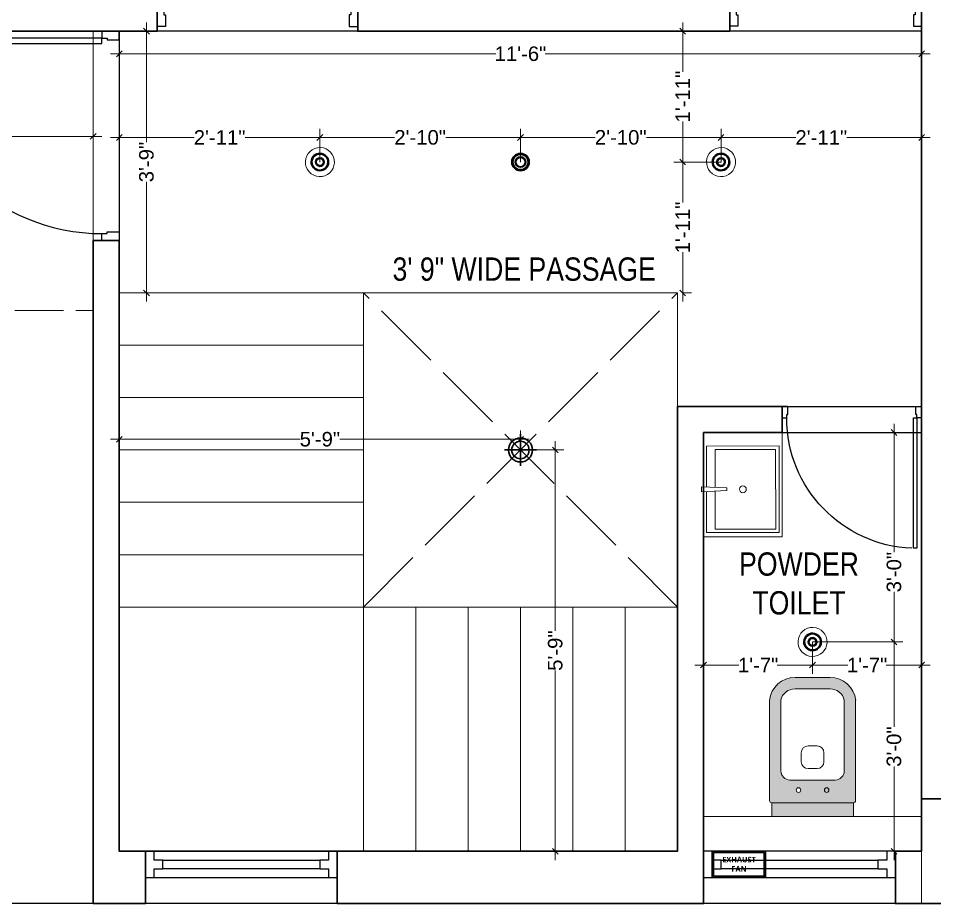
# Model space of a CAD drawing. Header units: millimetres. Extents: x 145796 to 148307, y -176303 to -174465.
# Drawn here: x 147019.7 to 147177.4, y -176167.1 to -176014.9 of the extents above; entities that cross this region are included whole.
import ezdxf

# ---------------------------------------------------------------- set-up
doc = ezdxf.new("R2010")
doc.units = ezdxf.units.MM
doc.header["$MEASUREMENT"] = 0
doc.header["$PDMODE"] = 2
doc.linetypes.add('ACAD_ISO02W100', pattern=[15, 12, -3])
doc.layers.get('Defpoints').update_dxf_attribs({"color": 220})
doc.layers.add('AR DOOR', color=40, linetype='Continuous')
doc.layers.add('AR ELE-5', color=134, linetype='Continuous')
for name, color, linetype, lineweight in [('COLUMN', 1, 'Continuous', 30), ('dim05', 1, 'Continuous', 13), ('Electrical', 84, 'Continuous', 30), ('FALSE CEILING', 6, 'Continuous', 30), ('FIRST FLOOR ( TEXT )', 7, 'Continuous', 9), ('FIRST FLOOR_( STAIR )', 251, 'Continuous', 9), ('FURNITURE', 32, 'Continuous', 9), ('SECOND FLOOR', 7, 'Continuous', 9), ('SECOND FLOOR  ( PLINE )', 251, 'Continuous', 30), ('SECOND FLOOR ( PLine )', 7, 'Continuous', 30), ('wall', 7, 'Continuous', 30), ('XX~SLAB ( BEAM )~ ( DIM )', 7, 'Continuous', 9)]:
    doc.layers.add(name, color=color, linetype=linetype, lineweight=lineweight)
doc.layers.add('XX~SLAB ( PLINE )', color=251, linetype='Continuous', plot=False)
doc.styles.add('Aerial', font='arial.ttf')
doc.styles.add('KATHA', font='swissc.ttf')
doc.styles.get("Standard").update_dxf_attribs({"font": 'arial.ttf', "height": 6})
doc.dimstyles.new('Cn_BT_9 ( BOLD )', dxfattribs={"dimtxt": 2.5, "dimasz": 1, "dimexe": 1.5, "dimexo": 0, "dimgap": 0.09, "dimtad": 0, "dimdec": 0, "dimzin": 3, "dimdsep": 46, "dimlunit": 4, "dimtxsty": 'Aerial', "dimblk": 'OBLIQUE', "dimcen": 0.09, "dimdle": 1.5, "dimclrd": 1, "dimclre": 1, "dimclrt": 5, "dimadec": 0, "dimazin": 0, "dimtfac": 0.75, "dimtdec": 0, "dimtofl": 0, "dimtmove": 0, "dimatfit": 3, "dimldrblk": 'OBLIQUE', "dimfxl": 0, "dimtolj": 1, "dimtzin": 0, "dimlwd": 15, "dimlwe": 15, "dimarcsym": 0})

# ---------------------------------------------------------------- blocks, each defined once
blk = doc.blocks.new('e')
at = {"layer": 'Electrical', "color": 5, "lineweight": 5, "ltscale": 8}
blk.add_ellipse((3359159.59, -519086.24), major_axis=(1.69, -1.84), ratio=1, start_param=-0.785398, end_param=5.497787, dxfattribs=at)
at = {"layer": 'Electrical', "color": 5, "ltscale": 8}
for major_axis, start_param, end_param in [((1.02, -1.1), -0.785398, 5.497787), ((-1.01, -0.93), 0.785398, 7.068583), ((-0.544, -0.501), 0.785398, 7.068583), ((-0.453, -0.417), 0.785398, 7.068583)]:
    blk.add_ellipse((3359159.59, -519086.24), major_axis=major_axis, ratio=1, start_param=start_param, end_param=end_param, dxfattribs=at)
blk = doc.blocks.new('_Oblique')
at = {"layer": 'wall', "color": 0, "lineweight": -2}
blk.add_line((-0.5, -0.5), (0.5, 0.5), dxfattribs=at)
blk = doc.blocks.new('*D125')
at = {"layer": 'Defpoints', "color": 0, "ltscale": 10, "transparency": 16777216}
for p in [(147037.12, -176035.41), (147037.12, -176039.64), (147071.62, -176039.64)]:
    blk.add_point(p, dxfattribs=at)
at = {"layer": 'FURNITURE', "color": 1, "lineweight": 15, "ltscale": 10, "transparency": 16777216}
for p, q in [((147037.12, -176039.64), (147037.12, -176033.91)), ((147071.62, -176039.64), (147071.62, -176033.91)), ((147035.62, -176035.41), (147049.97, -176035.41)), ((147073.12, -176035.41), (147058.78, -176035.41))]:
    blk.add_line(p, q, dxfattribs=at)
at = {"layer": 'FURNITURE', "color": 1, "lineweight": 15, "ltscale": 10, "transparency": 16777216, "rotation": 180}
blk.add_blockref('_Oblique', (147037.12, -176035.41), dxfattribs=at)
at = {"layer": 'FURNITURE', "color": 1, "lineweight": 15, "ltscale": 10, "transparency": 16777216}
blk.add_blockref('_Oblique', (147071.62, -176035.41), dxfattribs=at)
at = {"layer": 'FURNITURE', "color": 5, "ltscale": 10, "transparency": 16777216, "insert": (147054.37, -176035.41), "char_height": 2.5, "attachment_point": 5, "style": 'Aerial'}
blk.add_mtext('\\A1;2\'-11"', dxfattribs=at)
blk = doc.blocks.new('*D126')
at = {"layer": 'Defpoints', "color": 0, "ltscale": 10, "transparency": 16777216}
for p in [(147106.12, -176035.41), (147071.62, -176039.64), (147106.12, -176039.64)]:
    blk.add_point(p, dxfattribs=at)
at = {"layer": 'FURNITURE', "color": 1, "lineweight": 15, "ltscale": 10, "transparency": 16777216}
for p, q in [((147071.62, -176039.64), (147071.62, -176033.91)), ((147106.12, -176039.64), (147106.12, -176033.91)), ((147070.12, -176035.41), (147084.47, -176035.41)), ((147107.62, -176035.41), (147093.28, -176035.41))]:
    blk.add_line(p, q, dxfattribs=at)
at = {"layer": 'FURNITURE', "color": 1, "lineweight": 15, "ltscale": 10, "transparency": 16777216, "rotation": 180}
blk.add_blockref('_Oblique', (147071.62, -176035.41), dxfattribs=at)
at = {"layer": 'FURNITURE', "color": 1, "lineweight": 15, "ltscale": 10, "transparency": 16777216}
blk.add_blockref('_Oblique', (147106.12, -176035.41), dxfattribs=at)
at = {"layer": 'FURNITURE', "color": 5, "ltscale": 10, "transparency": 16777216, "insert": (147088.87, -176035.41), "char_height": 2.5, "attachment_point": 5, "style": 'Aerial'}
blk.add_mtext('\\A1;2\'-10"', dxfattribs=at)
blk = doc.blocks.new('*D127')
at = {"layer": 'Defpoints', "color": 0, "ltscale": 10, "transparency": 16777216}
for p in [(147140.62, -176035.41), (147106.12, -176039.64), (147140.62, -176039.64)]:
    blk.add_point(p, dxfattribs=at)
at = {"layer": 'FURNITURE', "color": 1, "lineweight": 15, "ltscale": 10, "transparency": 16777216}
for p, q in [((147106.12, -176039.64), (147106.12, -176033.91)), ((147140.62, -176039.64), (147140.62, -176033.91)), ((147104.62, -176035.41), (147118.97, -176035.41)), ((147142.12, -176035.41), (147127.78, -176035.41))]:
    blk.add_line(p, q, dxfattribs=at)
at = {"layer": 'FURNITURE', "color": 1, "lineweight": 15, "ltscale": 10, "transparency": 16777216, "rotation": 180}
blk.add_blockref('_Oblique', (147106.12, -176035.41), dxfattribs=at)
at = {"layer": 'FURNITURE', "color": 1, "lineweight": 15, "ltscale": 10, "transparency": 16777216}
blk.add_blockref('_Oblique', (147140.62, -176035.41), dxfattribs=at)
at = {"layer": 'FURNITURE', "color": 5, "ltscale": 10, "transparency": 16777216, "insert": (147123.37, -176035.41), "char_height": 2.5, "attachment_point": 5, "style": 'Aerial'}
blk.add_mtext('\\A1;2\'-10"', dxfattribs=at)
blk = doc.blocks.new('*D128')
at = {"layer": 'Defpoints', "color": 0, "ltscale": 10, "transparency": 16777216}
for p in [(147175.12, -176035.41), (147140.62, -176039.64), (147175.12, -176039.64)]:
    blk.add_point(p, dxfattribs=at)
at = {"layer": 'FURNITURE', "color": 1, "lineweight": 15, "ltscale": 10, "transparency": 16777216}
for p, q in [((147140.62, -176039.64), (147140.62, -176033.91)), ((147175.12, -176039.64), (147175.12, -176033.91)), ((147139.12, -176035.41), (147153.47, -176035.41)), ((147176.62, -176035.41), (147162.28, -176035.41))]:
    blk.add_line(p, q, dxfattribs=at)
at = {"layer": 'FURNITURE', "color": 1, "lineweight": 15, "ltscale": 10, "transparency": 16777216, "rotation": 180}
blk.add_blockref('_Oblique', (147140.62, -176035.41), dxfattribs=at)
at = {"layer": 'FURNITURE', "color": 1, "lineweight": 15, "ltscale": 10, "transparency": 16777216}
blk.add_blockref('_Oblique', (147175.12, -176035.41), dxfattribs=at)
at = {"layer": 'FURNITURE', "color": 5, "ltscale": 10, "transparency": 16777216, "insert": (147157.87, -176035.41), "char_height": 2.5, "attachment_point": 5, "style": 'Aerial'}
blk.add_mtext('\\A1;2\'-11"', dxfattribs=at)
blk = doc.blocks.new('A$C3EC62B37')
at = {"layer": 'FURNITURE', "lineweight": 30, "ltscale": 0.25, "true_color": 0xffffff}
h = blk.add_hatch(color=7, dxfattribs=at)
h.dxf.hatch_style = 1
h.paths.add_polyline_path([(-12.22, 0), (-12.22, 2.35), (-26.26, 2.35), (-26.26, 0)])
h.paths.add_polyline_path([(-26.26, 2.35), (-12.22, 2.35, 0.414214), (-11.83, 2.74), (-11.83, 19.96, 0.388639), (-16.24, 23.87), (-22.38, 23.87, 0.379499), (-26.65, 19.96), (-26.65, 2.74, 0.414214)])
h.paths.add_polyline_path([(-15.35, 6.26), (-23.13, 6.26, -0.414214), (-24.7, 7.83), (-24.7, 19.96, -0.349567), (-22.37, 21.91), (-16.24, 21.91, -0.364948), (-13.78, 19.96), (-13.78, 7.83, -0.414214)], flags=16)
h.paths.add_polyline_path([(-18.46, 8.22), (-20.02, 8.22, -0.414214), (-21.2, 9.39), (-21.2, 10.96, -0.414214), (-20.02, 12.13), (-18.46, 12.13, -0.414214), (-17.28, 10.96), (-17.28, 9.39, -0.414214)], flags=0)
h.paths.add_polyline_path([(-22.06, 4.53, -1), (-21.27, 4.53, -1)], flags=16)
at = {"layer": 'FURNITURE', "color": 0, "linetype": 'ByBlock', "lineweight": -2}
for p, q in [((-22.24, 23.87), (-16.24, 23.87)), ((-22.24, 21.91), (-16.24, 21.91)), ((-26.65, 2.74), (-26.65, 19.96)), ((-24.7, 7.83), (-24.7, 19.96)), ((-13.78, 7.83), (-13.78, 19.96)), ((-11.83, 2.74), (-11.83, 19.96)), ((-20.02, 12.13), (-18.46, 12.13)), ((-21.2, 9.39), (-21.2, 10.96)), ((-17.28, 9.39), (-17.28, 10.96)), ((-20.02, 8.22), (-18.46, 8.22)), ((-23.13, 6.26), (-15.35, 6.26)), ((-26.26, 2.35), (-12.22, 2.35)), ((-26.26, 2.35), (-26.26, 0)), ((-12.22, 2.35), (-12.22, 0)), ((-26.26, 0), (-12.22, 0)), ((-26.26, 0), (-12.22, 0))]:
    blk.add_line(p, q, dxfattribs=at)
for centre in [(-21.66, 4.53), (-16.81, 4.53)]:
    blk.add_circle(centre, 0.391, dxfattribs=at)
for centre, radius, start, end in [((-22.31, 19.5), 4.37, 89.0873, 174.0395), ((-16.17, 19.5), 4.37, 5.9605, 90.9127), ((-22.31, 19.48), 2.44, 88.437, 168.6348), ((-16.17, 19.48), 2.44, 11.3652, 91.563), ((-20.02, 10.96), 1.17, 90, 180), ((-18.46, 10.96), 1.17, 0, 90), ((-20.02, 9.39), 1.17, 180, 270), ((-18.46, 9.39), 1.17, 270, 0), ((-23.13, 7.83), 1.57, 180, 270), ((-15.35, 7.83), 1.57, 270, 0), ((-26.26, 2.74), 0.391, 180, 270), ((-12.22, 2.74), 0.391, 270, 0)]:
    blk.add_arc(centre, radius, start, end, dxfattribs=at)
blk = doc.blocks.new('*U142')
for points in [[(-40, 0), (0, 0), (0, 30), (10, 30), (10, 100), (-40, 100)], [(1160, 0), (1120, 0), (1120, 30), (1110, 30), (1110, 100), (1160, 100)], [(0, 0), (0, -1120), (30, -1120), (30, 0)]]:
    blk.add_lwpolyline(points, close=True)
at = {"layer": 'AR ELE-5', "linetype": 'ByBlock', "ltscale": 15}
blk.add_arc((-1.6, 0.7), 1121.6, 272.37301, 359.96526, dxfattribs=at)
blk = doc.blocks.new('*U19')
for points in [[(0, 0), (0, 1120), (-30, 1120), (-30, 0)], [(40, 0), (0, 0), (0, -30), (-10, -30), (-10, -100), (40, -100)], [(-1160, 0), (-1120, 0), (-1120, -30), (-1110, -30), (-1110, -100), (-1160, -100)]]:
    blk.add_lwpolyline(points, close=True)
at = {"layer": 'AR ELE-5', "linetype": 'ByBlock', "ltscale": 15}
blk.add_arc((1.6, -0.7), 1121.6, 92.373, 179.9653, dxfattribs=at)
blk = doc.blocks.new('*U20')
for points in [[(-1160, 0), (-1120, 0), (-1120, 30), (-1110, 30), (-1110, 100), (-1160, 100)], [(40, 0), (0, 0), (0, 30), (-10, 30), (-10, 100), (40, 100)], [(0, 0), (0, -1120), (-30, -1120), (-30, 0)]]:
    blk.add_lwpolyline(points, close=True)
at = {"layer": 'AR ELE-5', "linetype": 'ByBlock', "ltscale": 15}
blk.add_arc((1.6, 0.7), 1121.6, 180.0347, 267.627, dxfattribs=at)
blk = doc.blocks.new('A$C1B9B2090')
at = {"layer": 'Electrical', "ltscale": 10}
blk.add_line((0, 4.97), (10.08, 4.97), dxfattribs=at)
at = {"layer": 'Electrical', "ltscale": 2}
for points in [[(0, 0), (10.08, 0), (10.08, 4.97), (0, 4.97)], [(0.25, 0.25), (9.83, 0.25), (9.83, 4.72), (0.25, 4.72)]]:
    blk.add_lwpolyline(points, close=True, dxfattribs=at)
at = {"layer": 'Electrical', "ltscale": 2, "insert": (1.5, 3.92), "char_height": 1.05, "width": 7.1646, "attachment_point": 1}
blk.add_mtext('\\pxqc;{\\fMalgun Gothic|b1|i0|c0|p34;\\W5.565;\\C0;\\W1;EXHAUST \\P\\W7.7995;\\W1;FAN}', dxfattribs=at)
blk = doc.blocks.new('*D185')
at = {"layer": 'Defpoints', "color": 0, "ltscale": 10, "transparency": 16777216}
for p in [(147175.12, -176021.03), (147037.12, -176033.38), (147175.12, -176033.38)]:
    blk.add_point(p, dxfattribs=at)
at = {"layer": 'FURNITURE', "color": 1, "lineweight": 15, "ltscale": 10, "transparency": 16777216}
for p, q in [((147037.12, -176033.38), (147037.12, -176019.53)), ((147175.12, -176033.38), (147175.12, -176019.53)), ((147035.62, -176021.03), (147101.86, -176021.03)), ((147176.62, -176021.03), (147110.39, -176021.03))]:
    blk.add_line(p, q, dxfattribs=at)
at = {"layer": 'FURNITURE', "color": 1, "lineweight": 15, "ltscale": 10, "transparency": 16777216, "rotation": 180}
blk.add_blockref('_Oblique', (147037.12, -176021.03), dxfattribs=at)
at = {"layer": 'FURNITURE', "color": 1, "lineweight": 15, "ltscale": 10, "transparency": 16777216}
blk.add_blockref('_Oblique', (147175.12, -176021.03), dxfattribs=at)
at = {"layer": 'FURNITURE', "color": 5, "ltscale": 10, "transparency": 16777216, "insert": (147106.12, -176021.03), "char_height": 2.5, "attachment_point": 5, "style": 'Aerial'}
blk.add_mtext('\\A1;11\'-6"', dxfattribs=at)
blk = doc.blocks.new('*D186')
at = {"layer": 'Defpoints', "color": 0, "ltscale": 10, "transparency": 16777216}
for p in [(147046, -176017.14), (147041.79, -176062.14), (147048.51, -176062.14)]:
    blk.add_point(p, dxfattribs=at)
at = {"layer": 'FURNITURE', "color": 1, "lineweight": 15, "ltscale": 10, "transparency": 16777216}
for p, q in [((147041.79, -176015.64), (147041.79, -176036.23)), ((147046, -176017.14), (147040.29, -176017.14)), ((147041.79, -176063.64), (147041.79, -176043.05)), ((147048.51, -176062.14), (147040.29, -176062.14))]:
    blk.add_line(p, q, dxfattribs=at)
for p, rotation in [((147041.79, -176017.14), 90), ((147041.79, -176062.14), 270)]:
    blk.add_blockref('_Oblique', p, dxfattribs=dict(at, rotation=rotation))
at = {"layer": 'FURNITURE', "color": 5, "ltscale": 10, "transparency": 16777216, "insert": (147041.79, -176039.64), "char_height": 2.5, "attachment_point": 5, "rotation": 90, "style": 'Aerial'}
blk.add_mtext('\\A1;3\'-9"', dxfattribs=at)
blk = doc.blocks.new('*D234')
at = {"layer": 'Defpoints', "color": 0, "ltscale": 10, "transparency": 16777216}
for p in [(147134.03, -176017.14), (147140.62, -176017.14, -0.13), (147140.62, -176039.64, -0.13)]:
    blk.add_point(p, dxfattribs=at)
at = {"layer": 'FURNITURE', "color": 1, "lineweight": 15, "ltscale": 10, "transparency": 16777216}
for p, q in [((147134.03, -176015.64), (147134.03, -176024.12)), ((147140.62, -176017.14), (147132.53, -176017.14)), ((147134.03, -176041.14), (147134.03, -176032.66)), ((147140.62, -176039.64), (147132.53, -176039.64))]:
    blk.add_line(p, q, dxfattribs=at)
for p, rotation in [((147134.03, -176017.14), 90), ((147134.03, -176039.64), 270)]:
    blk.add_blockref('_Oblique', p, dxfattribs=dict(at, rotation=rotation))
at = {"layer": 'FURNITURE', "color": 5, "ltscale": 10, "transparency": 16777216, "insert": (147134.03, -176028.39), "char_height": 2.5, "attachment_point": 5, "rotation": 90, "style": 'Aerial'}
blk.add_mtext('\\A1;1\'-11"', dxfattribs=at)
blk = doc.blocks.new('*D235')
at = {"layer": 'Defpoints', "color": 0, "ltscale": 10, "transparency": 16777216}
for p in [(147140.62, -176039.64, -0.13), (147134.03, -176062.14, -0.13), (147134.03, -176062.14)]:
    blk.add_point(p, dxfattribs=at)
at = {"layer": 'FURNITURE', "color": 1, "lineweight": 15, "ltscale": 10, "transparency": 16777216}
for p, q in [((147134.03, -176038.14), (147134.03, -176046.62)), ((147140.62, -176039.64), (147132.53, -176039.64)), ((147134.03, -176063.64), (147134.03, -176055.16)), ((147134.03, -176062.14), (147135.53, -176062.14))]:
    blk.add_line(p, q, dxfattribs=at)
for p, rotation in [((147134.03, -176039.64), 90), ((147134.03, -176062.14), 270)]:
    blk.add_blockref('_Oblique', p, dxfattribs=dict(at, rotation=rotation))
at = {"layer": 'FURNITURE', "color": 5, "ltscale": 10, "transparency": 16777216, "insert": (147134.03, -176050.89), "char_height": 2.5, "attachment_point": 5, "rotation": 90, "style": 'Aerial'}
blk.add_mtext('\\A1;1\'-11"', dxfattribs=at)
blk = doc.blocks.new('*D246')
at = {"layer": 'Defpoints', "color": 0, "ltscale": 10, "transparency": 16777216}
for p in [(147137.62, -176122.14, -0.13), (147156.37, -176122.14, -0.13), (147137.62, -176126.12)]:
    blk.add_point(p, dxfattribs=at)
at = {"layer": 'FURNITURE', "color": 1, "lineweight": 15, "ltscale": 10, "transparency": 16777216}
for p, q in [((147137.62, -176122.14), (147137.62, -176127.62)), ((147156.37, -176122.14), (147156.37, -176127.62)), ((147136.12, -176126.12), (147143.7, -176126.12)), ((147157.87, -176126.12), (147150.29, -176126.12))]:
    blk.add_line(p, q, dxfattribs=at)
at = {"layer": 'FURNITURE', "color": 1, "lineweight": 15, "ltscale": 10, "transparency": 16777216, "rotation": 180}
blk.add_blockref('_Oblique', (147137.62, -176126.12), dxfattribs=at)
at = {"layer": 'FURNITURE', "color": 1, "lineweight": 15, "ltscale": 10, "transparency": 16777216}
blk.add_blockref('_Oblique', (147156.37, -176126.12), dxfattribs=at)
at = {"layer": 'FURNITURE', "color": 5, "ltscale": 10, "transparency": 16777216, "insert": (147147, -176126.12), "char_height": 2.5, "attachment_point": 5, "style": 'Aerial'}
blk.add_mtext('\\A1;1\'-7"', dxfattribs=at)
blk = doc.blocks.new('*D247')
at = {"layer": 'Defpoints', "color": 0, "ltscale": 10, "transparency": 16777216}
for p in [(147156.37, -176122.14, -0.13), (147175.12, -176122.14, -0.13), (147175.12, -176126.12)]:
    blk.add_point(p, dxfattribs=at)
at = {"layer": 'FURNITURE', "color": 1, "lineweight": 15, "ltscale": 10, "transparency": 16777216}
for p, q in [((147156.37, -176122.14), (147156.37, -176127.62)), ((147175.12, -176122.14), (147175.12, -176127.62)), ((147154.87, -176126.12), (147162.45, -176126.12)), ((147176.62, -176126.12), (147169.04, -176126.12))]:
    blk.add_line(p, q, dxfattribs=at)
at = {"layer": 'FURNITURE', "color": 1, "lineweight": 15, "ltscale": 10, "transparency": 16777216, "rotation": 180}
blk.add_blockref('_Oblique', (147156.37, -176126.12), dxfattribs=at)
at = {"layer": 'FURNITURE', "color": 1, "lineweight": 15, "ltscale": 10, "transparency": 16777216}
blk.add_blockref('_Oblique', (147175.12, -176126.12), dxfattribs=at)
at = {"layer": 'FURNITURE', "color": 5, "ltscale": 10, "transparency": 16777216, "insert": (147165.75, -176126.12), "char_height": 2.5, "attachment_point": 5, "style": 'Aerial'}
blk.add_mtext('\\A1;1\'-7"', dxfattribs=at)
blk = doc.blocks.new('*D248')
at = {"layer": 'Defpoints', "color": 0, "ltscale": 10, "transparency": 16777216}
for p in [(147156.37, -176086.14, -0.13), (147170.38, -176086.14), (147156.37, -176122.14)]:
    blk.add_point(p, dxfattribs=at)
at = {"layer": 'FURNITURE', "color": 1, "lineweight": 15, "ltscale": 10, "transparency": 16777216}
for p, q in [((147170.38, -176084.64), (147170.38, -176106.73)), ((147156.37, -176086.14), (147171.88, -176086.14)), ((147170.38, -176123.64), (147170.38, -176113.55)), ((147156.37, -176122.14), (147171.88, -176122.14))]:
    blk.add_line(p, q, dxfattribs=at)
for p, rotation in [((147170.38, -176086.14), 90), ((147170.38, -176122.14), 270)]:
    blk.add_blockref('_Oblique', p, dxfattribs=dict(at, rotation=rotation))
at = {"layer": 'FURNITURE', "color": 5, "ltscale": 10, "transparency": 16777216, "insert": (147170.38, -176110.14), "char_height": 2.5, "attachment_point": 5, "rotation": 90, "style": 'Aerial'}
blk.add_mtext('\\A1;3\'-0"', dxfattribs=at)
blk = doc.blocks.new('*D249')
at = {"layer": 'Defpoints', "color": 0, "ltscale": 10, "transparency": 16777216}
for p in [(147156.37, -176122.14), (147170.38, -176158.14), (147175.12, -176158.14, -0.13)]:
    blk.add_point(p, dxfattribs=at)
at = {"layer": 'FURNITURE', "color": 1, "lineweight": 15, "ltscale": 10, "transparency": 16777216}
for p, q in [((147170.38, -176120.64), (147170.38, -176136.73)), ((147156.37, -176122.14), (147171.88, -176122.14)), ((147170.38, -176159.64), (147170.38, -176143.55)), ((147175.12, -176158.14), (147168.88, -176158.14))]:
    blk.add_line(p, q, dxfattribs=at)
for p, rotation in [((147170.38, -176122.14), 90), ((147170.38, -176158.14), 270)]:
    blk.add_blockref('_Oblique', p, dxfattribs=dict(at, rotation=rotation))
at = {"layer": 'FURNITURE', "color": 5, "ltscale": 10, "transparency": 16777216, "insert": (147170.38, -176140.14), "char_height": 2.5, "attachment_point": 5, "rotation": 90, "style": 'Aerial'}
blk.add_mtext('\\A1;3\'-0"', dxfattribs=at)
blk = doc.blocks.new('3we')
at = {"layer": 'Electrical', "color": 18, "ltscale": 8, "true_color": 0x000000}
for radius in [1.5, 1.3, 0.904, 0.804]:
    blk.add_circle((56069.75, 46700.94), radius, dxfattribs=at)
blk = doc.blocks.new('*D341')
at = {"layer": 'Defpoints', "color": 0, "ltscale": 10, "transparency": 16777216}
for p in [(147032.62, -176035.23), (147032.62, -176038.78, -0.13), (146993.62, -176041.14, -0.13)]:
    blk.add_point(p, dxfattribs=at)
at = {"layer": 'FURNITURE', "color": 1, "lineweight": 15, "ltscale": 10, "transparency": 16777216}
for p, q in [((146993.62, -176041.14), (146993.62, -176033.73)), ((147032.62, -176038.78), (147032.62, -176033.73)), ((146992.12, -176035.23), (147009.71, -176035.23)), ((147034.12, -176035.23), (147016.54, -176035.23))]:
    blk.add_line(p, q, dxfattribs=at)
at = {"layer": 'FURNITURE', "color": 1, "lineweight": 15, "ltscale": 10, "transparency": 16777216, "rotation": 180}
blk.add_blockref('_Oblique', (146993.62, -176035.23), dxfattribs=at)
at = {"layer": 'FURNITURE', "color": 1, "lineweight": 15, "ltscale": 10, "transparency": 16777216}
blk.add_blockref('_Oblique', (147032.62, -176035.23), dxfattribs=at)
at = {"layer": 'FURNITURE', "color": 5, "ltscale": 10, "transparency": 16777216, "insert": (147013.12, -176035.23), "char_height": 2.5, "attachment_point": 5, "style": 'Aerial'}
blk.add_mtext('\\A1;3\'-3"', dxfattribs=at)
blk = doc.blocks.new('*D344')
at = {"layer": 'Defpoints', "color": 0, "ltscale": 10, "transparency": 16777216}
for p in [(147106.12, -176087.3), (147106.12, -176089.14, -0.13), (147037.12, -176094.13, -0.13)]:
    blk.add_point(p, dxfattribs=at)
at = {"layer": 'FURNITURE', "color": 1, "lineweight": 15, "ltscale": 10, "transparency": 16777216}
for p, q in [((147037.12, -176094.13), (147037.12, -176085.8)), ((147106.12, -176089.14), (147106.12, -176085.8)), ((147035.62, -176087.3), (147068.21, -176087.3)), ((147107.62, -176087.3), (147075.04, -176087.3))]:
    blk.add_line(p, q, dxfattribs=at)
at = {"layer": 'FURNITURE', "color": 1, "lineweight": 15, "ltscale": 10, "transparency": 16777216, "rotation": 180}
blk.add_blockref('_Oblique', (147037.12, -176087.3), dxfattribs=at)
at = {"layer": 'FURNITURE', "color": 1, "lineweight": 15, "ltscale": 10, "transparency": 16777216}
blk.add_blockref('_Oblique', (147106.12, -176087.3), dxfattribs=at)
at = {"layer": 'FURNITURE', "color": 5, "ltscale": 10, "transparency": 16777216, "insert": (147071.62, -176087.3), "char_height": 2.5, "attachment_point": 5, "style": 'Aerial'}
blk.add_mtext('\\A1;5\'-9"', dxfattribs=at)
blk = doc.blocks.new('*D345')
at = {"layer": 'Defpoints', "color": 0, "ltscale": 10, "transparency": 16777216}
for p in [(147106.12, -176089.14), (147106.12, -176158.14, -0.13), (147112.11, -176158.14)]:
    blk.add_point(p, dxfattribs=at)
at = {"layer": 'FURNITURE', "color": 1, "lineweight": 15, "ltscale": 10, "transparency": 16777216}
for p, q in [((147112.11, -176087.64), (147112.11, -176120.23)), ((147106.12, -176089.14), (147113.61, -176089.14)), ((147112.11, -176159.64), (147112.11, -176127.05)), ((147106.12, -176158.14), (147113.61, -176158.14))]:
    blk.add_line(p, q, dxfattribs=at)
for p, rotation in [((147112.11, -176089.14), 90), ((147112.11, -176158.14), 270)]:
    blk.add_blockref('_Oblique', p, dxfattribs=dict(at, rotation=rotation))
at = {"layer": 'FURNITURE', "color": 5, "ltscale": 10, "transparency": 16777216, "insert": (147112.11, -176123.64), "char_height": 2.5, "attachment_point": 5, "rotation": 90, "style": 'Aerial'}
blk.add_mtext('\\A1;5\'-9"', dxfattribs=at)

msp = doc.modelspace()

# ---------------------------------------------------------------- linework, layer by layer
at = {"layer": 'COLUMN', "elevation": -0.13}
msp.add_lwpolyline([(147175.12, -176158.14), (147175.12, -176149.14), (147184.12, -176149.14), (147184.12, -176167.14), (147175.12, -176167.14)], dxfattribs=at)
at = {"layer": 'Electrical'}
for p, q in [((147106.12, -176086.4, -0.13), (147106.12, -176091.88, -0.13)), ((147108.87, -176089.14, -0.13), (147103.38, -176089.14, -0.13))]:
    msp.add_line(p, q, dxfattribs=at)
for radius in [2.06, 1.5]:
    msp.add_circle((147106.12, -176089.14, -0.13), radius, dxfattribs=at)
at = {"layer": 'FALSE CEILING', "lineweight": 25}
msp.add_line((147145.12, -176086.14, -0.13), (147175.12, -176086.14, -0.13), dxfattribs=at)
at = {"layer": 'FALSE CEILING', "lineweight": 25, "elevation": -0.13}
for points in [[(147037.12, -176158.14), (147133.12, -176158.14), (147133.12, -176081.64), (147175.12, -176081.64), (147175.12, -176017.14), (147037.12, -176017.14)], [(147137.62, -176086.14), (147175.12, -176086.14), (147175.12, -176158.14), (147137.62, -176158.14)]]:
    msp.add_lwpolyline(points, close=True, dxfattribs=at)
at = {"layer": 'FIRST FLOOR_( STAIR )'}
for p, q in [((147079.12, -176062.14, -0.13), (147037.12, -176062.14, -0.13)), ((147079.12, -176062.14, -0.13), (147079.12, -176158.14, -0.13)), ((147079.12, -176071.14, -0.13), (147037.12, -176071.14, -0.13)), ((147079.12, -176080.14, -0.13), (147037.12, -176080.14, -0.13)), ((147079.12, -176089.14, -0.13), (147037.12, -176089.14, -0.13)), ((147079.12, -176098.14, -0.13), (147037.12, -176098.14, -0.13)), ((147079.12, -176107.14, -0.13), (147037.12, -176107.14, -0.13)), ((147133.12, -176116.14, -0.13), (147037.12, -176116.14, -0.13)), ((147088.12, -176116.14, -0.13), (147088.12, -176158.14, -0.13)), ((147097.12, -176116.14, -0.13), (147097.12, -176158.14, -0.13)), ((147106.12, -176116.14, -0.13), (147106.12, -176158.14, -0.13)), ((147115.12, -176116.14, -0.13), (147115.12, -176158.14, -0.13)), ((147124.12, -176116.14, -0.13), (147124.12, -176158.14, -0.13))]:
    msp.add_line(p, q, dxfattribs=at)
at = {"layer": 'FURNITURE', "elevation": -0.13}
for points in [[(147151.12, -176086.14), (147137.62, -176086.14), (147137.62, -176104.1), (147151.12, -176104.1)], [(147141.62, -176095.66), (147141.62, -176096.13), (147137.24, -176096.34), (147137.24, -176095.45)]]:
    msp.add_lwpolyline(points, close=True, dxfattribs=at)
for points in [[(147138.13, -176096.3), (147138.15, -176103.33), (147150.62, -176103.33), (147150.61, -176088.45), (147138.13, -176088.46), (147138.13, -176095.49)], [(147139.62, -176096.23), (147139.63, -176102.74), (147150.03, -176102.73), (147150.01, -176089.04), (147139.62, -176089.05), (147139.62, -176095.56)]]:
    msp.add_lwpolyline(points, dxfattribs=at)
at = {"layer": 'FURNITURE'}
msp.add_circle((147144.38, -176095.89, -0.13), 0.595, dxfattribs=at)
at = {"layer": 'SECOND FLOOR'}
for p, q in [((147175.12, -176017.14, -0.13), (147175.12, -176012.64, -0.13)), ((146882.62, -176017.14, -0.13), (147037.12, -176017.14, -0.13)), ((147032.62, -176167.14, -0.13), (147032.62, -176017.14, -0.13)), ((147096.62, -176017.14, -0.13), (147101.12, -176017.14, -0.13)), ((147175.12, -176017.14, -0.13), (147175.12, -176167.14, -0.13)), ((147175.12, -176017.14, -0.13), (147175.12, -176017.14, -0.13)), ((147032.62, -176053.14, -0.13), (147037.12, -176053.14, -0.13)), ((147037.12, -176158.14, -0.13), (147037.12, -176053.14, -0.13)), ((147133.12, -176081.64, -0.13), (147133.12, -176158.14, -0.13)), ((147175.12, -176081.64, -0.13), (147133.12, -176081.64, -0.13)), ((147137.62, -176086.14, -0.13), (147137.62, -176167.14, -0.13)), ((147175.12, -176152.14, -0.13), (147137.62, -176152.14, -0.13)), ((147133.12, -176158.14, -0.13), (147037.12, -176158.14, -0.13)), ((147274.12, -176167.14, -0.13), (146873.62, -176167.14, -0.13))]:
    msp.add_line(p, q, dxfattribs=at)
at = {"layer": 'SECOND FLOOR', "color": 1, "linetype": 'ACAD_ISO02W100', "ltscale": 0.7, "elevation": -0.13}
msp.add_lwpolyline([(146882.62, -176065.14), (147032.62, -176065.14)], dxfattribs=at)
at = {"layer": 'SECOND FLOOR  ( PLINE )', "elevation": -0.13}
for points in [[(147096.62, -176017.14), (147078.12, -176017.14), (147078.12, -176012.64), (147096.62, -176012.64), (147096.62, -175862.64), (147026.62, -175862.64), (147026.62, -175858.14), (147172.12, -175858.14), (147172.12, -175862.64), (147101.62, -175862.64), (147101.62, -176012.64), (147142.11, -176012.64), (147142.11, -176017.14), (147101.12, -176017.14)], [(147043.62, -176012.64), (146998.62, -176012.64), (146998.62, -176017.14), (147043.62, -176017.14)]]:
    msp.add_lwpolyline(points, close=True, dxfattribs=at)
msp.add_lwpolyline([(147041.62, -176167.14), (147032.62, -176167.14), (147032.62, -176053.14), (147037.12, -176053.14), (147037.12, -176158.14), (147041.62, -176158.14), (147041.62, -176167.14), (147041.62, -176167.14)], dxfattribs=at)
at = {"layer": 'SECOND FLOOR ( PLine )', "elevation": -0.13}
for points in [[(147175.12, -176167.14), (147175.12, -176167.14), (147179.62, -176167.14), (147179.62, -176149.14), (147208.12, -176149.14), (147208.12, -176144.64), (147179.62, -176144.64), (147179.62, -176017.14), (147211.14, -176017.14), (147211.14, -176012.64), (147175.12, -176012.64), (147175.12, -176017.14), (147175.12, -176017.14), (147175.12, -176158.14)], [(147175.12, -176158.14), (147170.62, -176158.14), (147170.62, -176167.14), (147175.12, -176167.14)]]:
    msp.add_lwpolyline(points, dxfattribs=at)
msp.add_lwpolyline([(147137.62, -176081.64), (147151.12, -176081.64), (147151.12, -176086.14), (147137.62, -176086.14), (147137.62, -176086.14), (147137.62, -176167.14), (147074.62, -176167.14), (147074.62, -176158.14), (147133.12, -176158.14), (147133.12, -176081.64)], close=True, dxfattribs=at)
at = {"layer": 'XX~SLAB ( BEAM )~ ( DIM )', "linetype": 'ACAD_ISO02W100'}
for p, q in [((147133.12, -176116.14, -0.13), (147079.12, -176062.14, -0.13)), ((147079.12, -176116.14, -0.13), (147133.12, -176062.14, -0.13))]:
    msp.add_line(p, q, dxfattribs=at)
at = {"layer": 'XX~SLAB ( BEAM )~ ( DIM )', "elevation": -0.13}
msp.add_lwpolyline([(147079.12, -176062.14), (147133.12, -176062.14), (147133.12, -176116.14), (147079.12, -176116.14)], close=True, dxfattribs=at)
at = {"layer": 'XX~SLAB ( PLINE )'}
msp.add_line((147175.12, -176158.14, -0.13), (147137.62, -176158.14, -0.13), dxfattribs=at)
at = {"layer": 'XX~SLAB ( PLINE )', "elevation": -0.13}
for points in [[(146869.12, -175858.14), (147274.12, -175858.14), (147274.12, -176167.14), (147265.12, -176167.14), (147245.32, -176167.14), (147204.98, -176167.14), (147179.62, -176167.14), (147032.62, -176167.14), (146959.38, -176167.14), (146869.12, -176167.14)], [(147074.62, -176158.14), (147073.12, -176158.14), (147073.12, -176159.64), (147071.62, -176159.64), (147071.62, -176161.14), (147044.62, -176161.14), (147044.62, -176159.64), (147043.12, -176159.64), (147043.12, -176158.14), (147041.62, -176158.14), (147041.62, -176162.64), (147043.12, -176162.64), (147043.12, -176161.14), (147044.62, -176161.14), (147044.62, -176159.64), (147071.62, -176159.64), (147071.62, -176161.14), (147073.12, -176161.14), (147073.12, -176162.64), (147074.62, -176162.64), (147074.62, -176158.14), (147041.62, -176158.14), (147041.62, -176162.64), (147074.62, -176162.64)], [(147170.62, -176158.14), (147169.12, -176158.14), (147169.12, -176159.64), (147167.62, -176159.64), (147167.62, -176161.14), (147140.62, -176161.14), (147140.62, -176159.64), (147139.12, -176159.64), (147139.12, -176158.14), (147137.62, -176158.14), (147137.62, -176162.64), (147139.12, -176162.64), (147139.12, -176161.14), (147140.62, -176161.14), (147140.62, -176159.64), (147167.62, -176159.64), (147167.62, -176161.14), (147169.12, -176161.14), (147169.12, -176162.64), (147170.62, -176162.64), (147170.62, -176158.14), (147137.62, -176158.14), (147137.62, -176162.64), (147170.62, -176162.64)]]:
    msp.add_lwpolyline(points, close=True, dxfattribs=at)

# ---------------------------------------------------------------- block references
at = {"xscale": 0.9052782660299882, "yscale": 0.9052782660299882, "zscale": 0.9052782660299882}
msp.add_blockref('A$C1B9B2090', (147139.12, -176162.64, -0.13), dxfattribs=at)
at = {"layer": 'AR DOOR', "linetype": 'ByBlock', "lineweight": -2, "extrusion": (0, 0, -1)}
for name, p, xscale, yscale, zscale, rotation in [('*U20', (-147076.97, -176013.45, 0.13), 0.028749999999994, 0.028749999999994, -0.028749999999994, 180), ('*U20', (-147143.21, -176013.51, 0.13), -0.02751314974223089, 0.02751314974223089, -0.02751314974223089, 180), ('*U19', (-147034.12, -176018.34, 0.13), -0.02999999999996949, 0.02999999999996949, -0.02999999999996949, 270)]:
    msp.add_blockref(name, p, dxfattribs=dict(at, xscale=xscale, yscale=yscale, zscale=zscale, rotation=rotation))
at = {"layer": 'AR DOOR', "linetype": 'ByBlock', "lineweight": -2, "extrusion": (0, 0, -1), "xscale": 0.02000000000004664, "yscale": 0.02000000000004664, "zscale": -0.02000000000004664}
msp.add_blockref('*U142', (-147174.32, -176083.64, 0.13), dxfattribs=at)
at = {"layer": 'dim05'}
for name, p in [('e', (-3212087.97, 343046.6, -0.13)), ('e', (-3212018.97, 343046.6, -0.13)), ('3we', (91036.38, -222740.58, -0.13)), ('e', (-3212003.22, 342964.1, -0.13))]:
    msp.add_blockref(name, p, dxfattribs=at)
at = {"layer": 'FURNITURE'}
msp.add_blockref('A$C3EC62B37', (147175.61, -176152.14, -0.13), dxfattribs=at)

# ---------------------------------------------------------------- texts
at = {"layer": 'FIRST FLOOR ( TEXT )', "char_height": 4, "attachment_point": 5, "style": 'KATHA'}
for s, insert in [('3\' 9" WIDE PASSAGE', (147106.76, -176058.07, -0.13)), ('POWDER\\PTOILET', (147154.03, -176112.11))]:
    msp.add_mtext(s, dxfattribs=dict(at, insert=insert))

# ---------------------------------------------------------------- dimensions: what is measured, and where the dimension line sits
at = {"layer": 'FURNITURE', "ltscale": 10}
for base, p1, p2, picture, middle in [((147041.79, -176062.14, -0.13), (147046, -176017.14, -0.13), (147048.51, -176062.14, -0.13), '*D186', (147041.79, -176039.64, -0.13)), ((147134.02864662, -176017.13956647), (147140.62334302, -176039.63956647, -0.12563461), (147140.62334302, -176017.13956647, -0.12563461), '*D234', (147134.02864662, -176028.38956647)), ((147112.11, -176158.14), (147106.12, -176089.14), (147106.12, -176158.14, -0.13), '*D345', (147112.11, -176123.64))]:
    dim = msp.add_linear_dim(base=base, p1=p1, p2=p2, angle=90, dimstyle='Cn_BT_9 ( BOLD )', dxfattribs=at)
    dim.commit()
    dim.dimension.update_dxf_attribs({"geometry": picture, "text_midpoint": middle})
for base, p1, p2, picture, middle in [((147175.12, -176021.03, -0.13), (147037.12, -176033.38, -0.13), (147175.12, -176033.38, -0.13), '*D185', (147106.12, -176021.03, -0.13)), ((147037.12334302, -176035.40911894, -0.12563461), (147071.62334302, -176039.63956647, -0.12563461), (147037.12334302, -176039.63956647, -0.12563461), '*D125', (147054.37334302, -176035.40911894, -0.12563461)), ((147106.12, -176087.3), (147037.12, -176094.13, -0.13), (147106.12, -176089.14, -0.13), '*D344', (147071.62, -176087.3)), ((147137.62, -176126.12), (147156.37, -176122.14, -0.13), (147137.62, -176122.14, -0.13), '*D246', (147147, -176126.12))]:
    dim = msp.add_linear_dim(base=base, p1=p1, p2=p2, dimstyle='Cn_BT_9 ( BOLD )', dxfattribs=at)
    dim.commit()
    dim.dimension.update_dxf_attribs({"geometry": picture, "text_midpoint": middle})
for base, p1, p2, picture, middle in [((147032.62, -176035.23), (146993.62, -176041.14, -0.13), (147032.62, -176038.78, -0.13), '*D341', (147013.12, -176035.23)), ((147106.12334302, -176035.40911894, -0.12563461), (147071.62334302, -176039.63956647, -0.12563461), (147106.12334302, -176039.64394277, -0.12563461), '*D126', (147088.87334302, -176035.40911894, -0.12563461)), ((147175.12, -176126.12), (147156.37, -176122.14, -0.13), (147175.12, -176122.14, -0.13), '*D247', (147165.75, -176126.12))]:
    dim = msp.add_linear_dim(base=base, p1=p1, p2=p2, dimstyle='Cn_BT_9 ( BOLD )', override={"dimtmove": 1}, dxfattribs=at)
    dim.commit()
    dim.dimension.update_dxf_attribs({"geometry": picture, "text_midpoint": middle})
for base, p1, p2, text, picture, middle in [((147140.62, -176035.41, -0.13), (147106.12, -176039.64, -0.13), (147140.62, -176039.64, -0.13), '2\'-10"', '*D127', (147123.37, -176035.41, -0.13)), ((147175.12, -176035.41, -0.13), (147140.62, -176039.64, -0.13), (147175.12, -176039.64, -0.13), '2\'-11"', '*D128', (147157.87, -176035.41, -0.13))]:
    dim = msp.add_linear_dim(base=base, p1=p1, p2=p2, text=text, dimstyle='Cn_BT_9 ( BOLD )', override={"dimtmove": 1}, dxfattribs=at)
    dim.commit()
    dim.dimension.update_dxf_attribs({"geometry": picture, "text_midpoint": middle})
for base, p1, p2, picture, middle in [((147134.02864662, -176062.13956647), (147140.62334302, -176039.63956647, -0.12563461), (147134.02864662, -176062.13956647, -0.12563461), '*D235', (147134.02864662, -176050.88956647)), ((147170.38, -176158.14), (147156.37, -176122.14), (147175.12, -176158.14, -0.13), '*D249', (147170.38, -176140.14))]:
    dim = msp.add_linear_dim(base=base, p1=p1, p2=p2, angle=90, dimstyle='Cn_BT_9 ( BOLD )', override={"dimtmove": 1}, dxfattribs=at)
    dim.commit()
    dim.dimension.update_dxf_attribs({"geometry": picture, "text_midpoint": middle})
dim = msp.add_linear_dim(base=(147170.38, -176086.14), p1=(147156.37, -176122.14), p2=(147156.37, -176086.14, -0.13), angle=90, dimstyle='Cn_BT_9 ( BOLD )', override={"dimtmove": 1}, dxfattribs=at)
dim.commit()
dim.dimension.update_dxf_attribs({"geometry": '*D248', "text_midpoint": (147170.38, -176110.14), "dimtype": 160})

doc.saveas('drawing.dxf')
